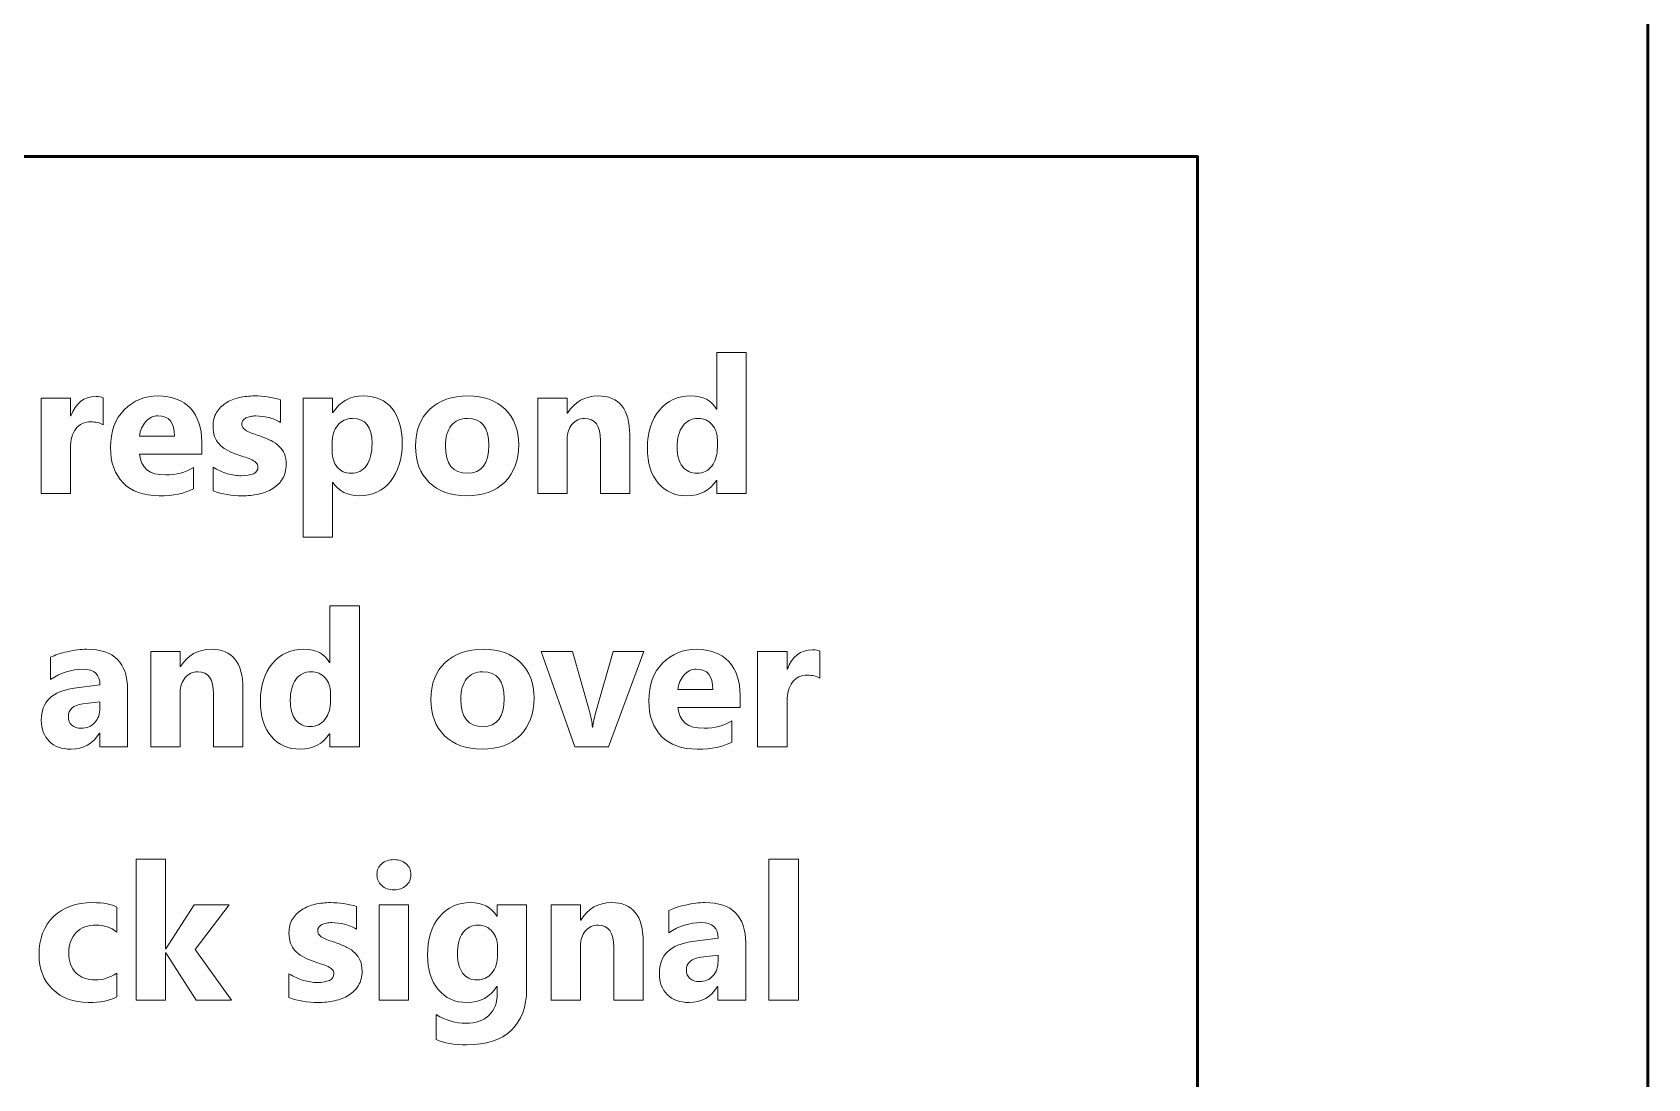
# Model space of a CAD drawing. Header units: centimetres. Extents: x -150 to 29, y -15 to 29.
# Drawn here: x 0.62 to 6, y -7.97 to -4.49 of the extents above; entities that cross this region are included whole.
import ezdxf

# ---------------------------------------------------------------- set-up
doc = ezdxf.new("R2010")
doc.units = ezdxf.units.CM
doc.header["$MEASUREMENT"] = 0
doc.layers.add('Layer 1', color=7, linetype='Continuous')

msp = doc.modelspace()

# ---------------------------------------------------------------- linework, layer by layer
at = {"layer": 'Layer 1', "lineweight": 53}
msp.add_lwpolyline([(-15, -14.85), (6, -14.85), (6, 14.85), (-15, 14.85), (-15, -14.85)], close=True, dxfattribs=at)
at = {"layer": 'Layer 1', "color": 5, "lineweight": 53}
msp.add_open_spline([(-13.5, -4.9), (-13.5, -4.9), (4.5, -4.9), (4.5, -4.9), (4.5, -4.9), (4.5, -4.9), (4.5, -12.1), (4.5, -12.1), (4.5, -12.1), (4.5, -12.1), (-13.5, -12.1), (-13.5, -12.1), (-13.5, -12.1), (-13.5, -12.1), (-13.5, -4.9), (-13.5, -4.9)], degree=3, knots=[0, 0, 0, 0, 0.2, 0.2, 0.2, 0.2, 0.4, 0.4, 0.4, 0.4, 0.6, 0.6, 0.6, 0.6, 1, 1, 1, 1], dxfattribs=at)
at = {"layer": 'Layer 1', "color": 202, "lineweight": 9}
for points, knots in [([(2.99562, -6.02336), (2.99562, -6.02336), (2.89761, -6.02336), (2.89761, -6.02336), (2.89761, -6.02336), (2.89761, -6.02336), (2.89761, -5.97965), (2.89761, -5.97965), (2.89761, -5.97965), (2.89761, -5.97965), (2.89645, -5.97965), (2.89645, -5.97965), (2.89645, -5.97965), (2.87412, -6.01394), (2.84131, -6.03109), (2.79813, -6.03109), (2.79813, -6.03109), (2.75844, -6.03109), (2.72648, -6.01712), (2.70235, -5.98907), (2.70235, -5.98907), (2.67812, -5.96113), (2.66605, -5.92197), (2.66605, -5.8717), (2.66605, -5.8717), (2.66605, -5.81921), (2.67939, -5.77719), (2.70606, -5.74555), (2.70606, -5.74555), (2.73273, -5.7139), (2.76765, -5.69813), (2.81083, -5.69813), (2.81083, -5.69813), (2.85179, -5.69813), (2.88026, -5.71274), (2.89645, -5.74216), (2.89645, -5.74216), (2.89645, -5.74216), (2.89761, -5.74216), (2.89761, -5.74216), (2.89761, -5.74216), (2.89761, -5.74216), (2.89761, -5.55335), (2.89761, -5.55335), (2.89761, -5.55335), (2.89761, -5.55335), (2.99562, -5.55335), (2.99562, -5.55335), (2.99562, -5.55335), (2.99562, -5.55335), (2.99562, -6.02336), (2.99562, -6.02336)], [0, 0, 0, 0, 0.0714286, 0.0714286, 0.0714286, 0.0714286, 0.1428571, 0.1428571, 0.1428571, 0.1428571, 0.2142857, 0.2142857, 0.2142857, 0.2142857, 0.2857143, 0.2857143, 0.2857143, 0.2857143, 0.3571429, 0.3571429, 0.3571429, 0.3571429, 0.4285714, 0.4285714, 0.4285714, 0.4285714, 0.5, 0.5, 0.5, 0.5, 0.5714286, 0.5714286, 0.5714286, 0.5714286, 0.6428571, 0.6428571, 0.6428571, 0.6428571, 0.7142857, 0.7142857, 0.7142857, 0.7142857, 0.7857143, 0.7857143, 0.7857143, 0.7857143, 0.8571429, 0.8571429, 0.8571429, 0.8571429, 1, 1, 1, 1]), ([(0.85279, -5.79423), (0.84094, -5.78777), (0.82718, -5.7846), (0.81152, -5.7846), (0.81152, -5.7846), (0.79024, -5.7846), (0.77363, -5.79243), (0.76156, -5.80799), (0.76156, -5.80799), (0.7496, -5.82365), (0.74357, -5.84482), (0.74357, -5.8717), (0.74357, -5.8717), (0.74357, -5.8717), (0.74357, -6.02336), (0.74357, -6.02336), (0.74357, -6.02336), (0.74357, -6.02336), (0.64568, -6.02336), (0.64568, -6.02336), (0.64568, -6.02336), (0.64568, -6.02336), (0.64568, -5.70586), (0.64568, -5.70586), (0.64568, -5.70586), (0.64568, -5.70586), (0.74357, -5.70586), (0.74357, -5.70586), (0.74357, -5.70586), (0.74357, -5.70586), (0.74357, -5.76481), (0.74357, -5.76481), (0.74357, -5.76481), (0.74357, -5.76481), (0.74484, -5.76481), (0.74484, -5.76481), (0.74484, -5.76481), (0.7604, -5.72173), (0.78823, -5.70025), (0.82856, -5.70025), (0.82856, -5.70025), (0.83893, -5.70025), (0.84697, -5.70152), (0.85279, -5.70395), (0.85279, -5.70395), (0.85279, -5.70395), (0.85279, -5.79423), (0.85279, -5.79423)], [0, 0, 0, 0, 0.0769231, 0.0769231, 0.0769231, 0.0769231, 0.1538462, 0.1538462, 0.1538462, 0.1538462, 0.2307692, 0.2307692, 0.2307692, 0.2307692, 0.3076923, 0.3076923, 0.3076923, 0.3076923, 0.3846154, 0.3846154, 0.3846154, 0.3846154, 0.4615385, 0.4615385, 0.4615385, 0.4615385, 0.5384615, 0.5384615, 0.5384615, 0.5384615, 0.6153846, 0.6153846, 0.6153846, 0.6153846, 0.6923077, 0.6923077, 0.6923077, 0.6923077, 0.7692308, 0.7692308, 0.7692308, 0.7692308, 0.8461538, 0.8461538, 0.8461538, 0.8461538, 1, 1, 1, 1]), ([(1.18109, -5.89255), (1.18109, -5.89255), (0.97397, -5.89255), (0.97397, -5.89255), (0.97397, -5.89255), (0.97725, -5.93859), (1.00636, -5.96166), (1.06107, -5.96166), (1.06107, -5.96166), (1.096, -5.96166), (1.12669, -5.9534), (1.15315, -5.93689), (1.15315, -5.93689), (1.15315, -5.93689), (1.15315, -6.00759), (1.15315, -6.00759), (1.15315, -6.00759), (1.12383, -6.02325), (1.08573, -6.03109), (1.03874, -6.03109), (1.03874, -6.03109), (0.98752, -6.03109), (0.94772, -6.0169), (0.91936, -5.98843), (0.91936, -5.98843), (0.8911, -5.96007), (0.87692, -5.92038), (0.87692, -5.86958), (0.87692, -5.86958), (0.87692, -5.81688), (0.89216, -5.77507), (0.92285, -5.74428), (0.92285, -5.74428), (0.95344, -5.71348), (0.99101, -5.69813), (1.03567, -5.69813), (1.03567, -5.69813), (1.08192, -5.69813), (1.1178, -5.71189), (1.14309, -5.7393), (1.14309, -5.7393), (1.16839, -5.76682), (1.18109, -5.80418), (1.18109, -5.85127), (1.18109, -5.85127), (1.18109, -5.85127), (1.18109, -5.89255), (1.18109, -5.89255)], [0, 0, 0, 0, 0.0769231, 0.0769231, 0.0769231, 0.0769231, 0.1538462, 0.1538462, 0.1538462, 0.1538462, 0.2307692, 0.2307692, 0.2307692, 0.2307692, 0.3076923, 0.3076923, 0.3076923, 0.3076923, 0.3846154, 0.3846154, 0.3846154, 0.3846154, 0.4615385, 0.4615385, 0.4615385, 0.4615385, 0.5384615, 0.5384615, 0.5384615, 0.5384615, 0.6153846, 0.6153846, 0.6153846, 0.6153846, 0.6923077, 0.6923077, 0.6923077, 0.6923077, 0.7692308, 0.7692308, 0.7692308, 0.7692308, 0.8461538, 0.8461538, 0.8461538, 0.8461538, 1, 1, 1, 1]), ([(1.21856, -6.015), (1.21856, -6.015), (1.21856, -5.93562), (1.21856, -5.93562), (1.21856, -5.93562), (1.23475, -5.94536), (1.25084, -5.95256), (1.26682, -5.95732), (1.26682, -5.95732), (1.2828, -5.96208), (1.29793, -5.96441), (1.31222, -5.96441), (1.31222, -5.96441), (1.32958, -5.96441), (1.34333, -5.96208), (1.35328, -5.95732), (1.35328, -5.95732), (1.36334, -5.95256), (1.36831, -5.94536), (1.36831, -5.93562), (1.36831, -5.93562), (1.36831, -5.92938), (1.36609, -5.92419), (1.36154, -5.92007), (1.36154, -5.92007), (1.35699, -5.91594), (1.35117, -5.91234), (1.34397, -5.90927), (1.34397, -5.90927), (1.33688, -5.9062), (1.32905, -5.90334), (1.32058, -5.90091), (1.32058, -5.90091), (1.31211, -5.89837), (1.30396, -5.89562), (1.29613, -5.89255), (1.29613, -5.89255), (1.28354, -5.88779), (1.27243, -5.8826), (1.26279, -5.8772), (1.26279, -5.8772), (1.25316, -5.8717), (1.24512, -5.86535), (1.23856, -5.85805), (1.23856, -5.85805), (1.2321, -5.85085), (1.22713, -5.84249), (1.22374, -5.83297), (1.22374, -5.83297), (1.22036, -5.82344), (1.21856, -5.81222), (1.21856, -5.7992), (1.21856, -5.7992), (1.21856, -5.78142), (1.22247, -5.76608), (1.2302, -5.75327), (1.2302, -5.75327), (1.23792, -5.74047), (1.2483, -5.72999), (1.26121, -5.72184), (1.26121, -5.72184), (1.27412, -5.71369), (1.28894, -5.70766), (1.30555, -5.70385), (1.30555, -5.70385), (1.32217, -5.70004), (1.33952, -5.69813), (1.35752, -5.69813), (1.35752, -5.69813), (1.37159, -5.69813), (1.38577, -5.69919), (1.40027, -5.70141), (1.40027, -5.70141), (1.41477, -5.70353), (1.42906, -5.70671), (1.44313, -5.71083), (1.44313, -5.71083), (1.44313, -5.71083), (1.44313, -5.7865), (1.44313, -5.7865), (1.44313, -5.7865), (1.43065, -5.7792), (1.41742, -5.7738), (1.40324, -5.77021), (1.40324, -5.77021), (1.38905, -5.76661), (1.37519, -5.76481), (1.36154, -5.76481), (1.36154, -5.76481), (1.35508, -5.76481), (1.34905, -5.76534), (1.34344, -5.7665), (1.34344, -5.7665), (1.33772, -5.76756), (1.33264, -5.76925), (1.32831, -5.77148), (1.32831, -5.77148), (1.32397, -5.77359), (1.32058, -5.77634), (1.31815, -5.77984), (1.31815, -5.77984), (1.31561, -5.78322), (1.31444, -5.78714), (1.31444, -5.79148), (1.31444, -5.79148), (1.31444, -5.79719), (1.31624, -5.80217), (1.31994, -5.8063), (1.31994, -5.8063), (1.32375, -5.81042), (1.32852, -5.81402), (1.33455, -5.81698), (1.33455, -5.81698), (1.34058, -5.82005), (1.34725, -5.8227), (1.35455, -5.82503), (1.35455, -5.82503), (1.36185, -5.82746), (1.36916, -5.8299), (1.37646, -5.83233), (1.37646, -5.83233), (1.38948, -5.83688), (1.40122, -5.84186), (1.41181, -5.84725), (1.41181, -5.84725), (1.42229, -5.85265), (1.43139, -5.85889), (1.4389, -5.8662), (1.4389, -5.8662), (1.44642, -5.87339), (1.45224, -5.88186), (1.45626, -5.8916), (1.45626, -5.8916), (1.46028, -5.90133), (1.46229, -5.91287), (1.46229, -5.92631), (1.46229, -5.92631), (1.46229, -5.94515), (1.45827, -5.96124), (1.45001, -5.97457), (1.45001, -5.97457), (1.44186, -5.98791), (1.43107, -5.9987), (1.41752, -6.00706), (1.41752, -6.00706), (1.40398, -6.01542), (1.38831, -6.02156), (1.37064, -6.02537), (1.37064, -6.02537), (1.35296, -6.02918), (1.33466, -6.03109), (1.31561, -6.03109), (1.31561, -6.03109), (1.28068, -6.03109), (1.2484, -6.02569), (1.21856, -6.015)], [0, 0, 0, 0, 0.025, 0.025, 0.025, 0.025, 0.05, 0.05, 0.05, 0.05, 0.075, 0.075, 0.075, 0.075, 0.1, 0.1, 0.1, 0.1, 0.125, 0.125, 0.125, 0.125, 0.15, 0.15, 0.15, 0.15, 0.175, 0.175, 0.175, 0.175, 0.2, 0.2, 0.2, 0.2, 0.225, 0.225, 0.225, 0.225, 0.25, 0.25, 0.25, 0.25, 0.275, 0.275, 0.275, 0.275, 0.3, 0.3, 0.3, 0.3, 0.325, 0.325, 0.325, 0.325, 0.35, 0.35, 0.35, 0.35, 0.375, 0.375, 0.375, 0.375, 0.4, 0.4, 0.4, 0.4, 0.425, 0.425, 0.425, 0.425, 0.45, 0.45, 0.45, 0.45, 0.475, 0.475, 0.475, 0.475, 0.5, 0.5, 0.5, 0.5, 0.525, 0.525, 0.525, 0.525, 0.55, 0.55, 0.55, 0.55, 0.575, 0.575, 0.575, 0.575, 0.6, 0.6, 0.6, 0.6, 0.625, 0.625, 0.625, 0.625, 0.65, 0.65, 0.65, 0.65, 0.675, 0.675, 0.675, 0.675, 0.7, 0.7, 0.7, 0.7, 0.725, 0.725, 0.725, 0.725, 0.75, 0.75, 0.75, 0.75, 0.775, 0.775, 0.775, 0.775, 0.8, 0.8, 0.8, 0.8, 0.825, 0.825, 0.825, 0.825, 0.85, 0.85, 0.85, 0.85, 0.875, 0.875, 0.875, 0.875, 0.9, 0.9, 0.9, 0.9, 0.925, 0.925, 0.925, 0.925, 0.95, 0.95, 0.95, 0.95, 1, 1, 1, 1]), ([(1.61797, -5.98642), (1.61797, -5.98642), (1.6167, -5.98642), (1.6167, -5.98642), (1.6167, -5.98642), (1.6167, -5.98642), (1.6167, -6.16941), (1.6167, -6.16941), (1.6167, -6.16941), (1.6167, -6.16941), (1.51881, -6.16941), (1.51881, -6.16941), (1.51881, -6.16941), (1.51881, -6.16941), (1.51881, -5.70586), (1.51881, -5.70586), (1.51881, -5.70586), (1.51881, -5.70586), (1.6167, -5.70586), (1.6167, -5.70586), (1.6167, -5.70586), (1.6167, -5.70586), (1.6167, -5.75359), (1.6167, -5.75359), (1.6167, -5.75359), (1.6167, -5.75359), (1.61797, -5.75359), (1.61797, -5.75359), (1.61797, -5.75359), (1.64221, -5.71665), (1.67618, -5.69813), (1.71999, -5.69813), (1.71999, -5.69813), (1.76116, -5.69813), (1.79291, -5.71221), (1.81535, -5.74047), (1.81535, -5.74047), (1.83779, -5.76862), (1.84901, -5.80704), (1.84901, -5.85561), (1.84901, -5.85561), (1.84901, -5.90853), (1.83588, -5.95097), (1.80974, -5.98304), (1.80974, -5.98304), (1.7836, -6.0151), (1.74878, -6.03109), (1.70539, -6.03109), (1.70539, -6.03109), (1.66718, -6.03109), (1.63808, -6.01627), (1.61797, -5.98642)], [0, 0, 0, 0, 0.0714286, 0.0714286, 0.0714286, 0.0714286, 0.1428571, 0.1428571, 0.1428571, 0.1428571, 0.2142857, 0.2142857, 0.2142857, 0.2142857, 0.2857143, 0.2857143, 0.2857143, 0.2857143, 0.3571429, 0.3571429, 0.3571429, 0.3571429, 0.4285714, 0.4285714, 0.4285714, 0.4285714, 0.5, 0.5, 0.5, 0.5, 0.5714286, 0.5714286, 0.5714286, 0.5714286, 0.6428571, 0.6428571, 0.6428571, 0.6428571, 0.7142857, 0.7142857, 0.7142857, 0.7142857, 0.7857143, 0.7857143, 0.7857143, 0.7857143, 0.8571429, 0.8571429, 0.8571429, 0.8571429, 1, 1, 1, 1]), ([(2.06385, -6.03109), (2.01093, -6.03109), (1.96934, -6.01627), (1.93907, -5.98664), (1.93907, -5.98664), (1.90881, -5.957), (1.89367, -5.91668), (1.89367, -5.86588), (1.89367, -5.86588), (1.89367, -5.81339), (1.90933, -5.77222), (1.94077, -5.74258), (1.94077, -5.74258), (1.9722, -5.71295), (2.01474, -5.69813), (2.06819, -5.69813), (2.06819, -5.69813), (2.1209, -5.69813), (2.16228, -5.71295), (2.19223, -5.74258), (2.19223, -5.74258), (2.22218, -5.77222), (2.23721, -5.81148), (2.23721, -5.86027), (2.23721, -5.86027), (2.23721, -5.91298), (2.22175, -5.95467), (2.19085, -5.98526), (2.19085, -5.98526), (2.15995, -6.01585), (2.11761, -6.03109), (2.06385, -6.03109)], [0, 0, 0, 0, 0.1111111, 0.1111111, 0.1111111, 0.1111111, 0.2222222, 0.2222222, 0.2222222, 0.2222222, 0.3333333, 0.3333333, 0.3333333, 0.3333333, 0.4444444, 0.4444444, 0.4444444, 0.4444444, 0.5555556, 0.5555556, 0.5555556, 0.5555556, 0.6666667, 0.6666667, 0.6666667, 0.6666667, 0.7777778, 0.7777778, 0.7777778, 0.7777778, 1, 1, 1, 1]), ([(2.60741, -6.02336), (2.60741, -6.02336), (2.50973, -6.02336), (2.50973, -6.02336), (2.50973, -6.02336), (2.50973, -6.02336), (2.50973, -5.84694), (2.50973, -5.84694), (2.50973, -5.84694), (2.50973, -5.79772), (2.49216, -5.77317), (2.45703, -5.77317), (2.45703, -5.77317), (2.44009, -5.77317), (2.42612, -5.77963), (2.41522, -5.79264), (2.41522, -5.79264), (2.40421, -5.80566), (2.39871, -5.82228), (2.39871, -5.84228), (2.39871, -5.84228), (2.39871, -5.84228), (2.39871, -6.02336), (2.39871, -6.02336), (2.39871, -6.02336), (2.39871, -6.02336), (2.30082, -6.02336), (2.30082, -6.02336), (2.30082, -6.02336), (2.30082, -6.02336), (2.30082, -5.70586), (2.30082, -5.70586), (2.30082, -5.70586), (2.30082, -5.70586), (2.39871, -5.70586), (2.39871, -5.70586), (2.39871, -5.70586), (2.39871, -5.70586), (2.39871, -5.75613), (2.39871, -5.75613), (2.39871, -5.75613), (2.39871, -5.75613), (2.39998, -5.75613), (2.39998, -5.75613), (2.39998, -5.75613), (2.42337, -5.7174), (2.45734, -5.69813), (2.502, -5.69813), (2.502, -5.69813), (2.57228, -5.69813), (2.60741, -5.74174), (2.60741, -5.82894), (2.60741, -5.82894), (2.60741, -5.82894), (2.60741, -6.02336), (2.60741, -6.02336)], [0, 0, 0, 0, 0.0666667, 0.0666667, 0.0666667, 0.0666667, 0.1333333, 0.1333333, 0.1333333, 0.1333333, 0.2, 0.2, 0.2, 0.2, 0.2666667, 0.2666667, 0.2666667, 0.2666667, 0.3333333, 0.3333333, 0.3333333, 0.3333333, 0.4, 0.4, 0.4, 0.4, 0.4666667, 0.4666667, 0.4666667, 0.4666667, 0.5333333, 0.5333333, 0.5333333, 0.5333333, 0.6, 0.6, 0.6, 0.6, 0.6666667, 0.6666667, 0.6666667, 0.6666667, 0.7333333, 0.7333333, 0.7333333, 0.7333333, 0.8, 0.8, 0.8, 0.8, 0.8666667, 0.8666667, 0.8666667, 0.8666667, 1, 1, 1, 1]), ([(1.09028, -5.83233), (1.09028, -5.78693), (1.07187, -5.76417), (1.03504, -5.76417), (1.03504, -5.76417), (1.01937, -5.76417), (1.00572, -5.77063), (0.99429, -5.78365), (0.99429, -5.78365), (0.98275, -5.79666), (0.97588, -5.81296), (0.97334, -5.83233), (0.97334, -5.83233), (0.97334, -5.83233), (1.09028, -5.83233), (1.09028, -5.83233)], [0, 0, 0, 0, 0.2, 0.2, 0.2, 0.2, 0.4, 0.4, 0.4, 0.4, 0.6, 0.6, 0.6, 0.6, 1, 1, 1, 1]), ([(1.61522, -5.85625), (1.61522, -5.85625), (1.61522, -5.88165), (1.61522, -5.88165), (1.61522, -5.88165), (1.61522, -5.90356), (1.62093, -5.92144), (1.63258, -5.93531), (1.63258, -5.93531), (1.64411, -5.94917), (1.65935, -5.95605), (1.67819, -5.95605), (1.67819, -5.95605), (1.70042, -5.95605), (1.71777, -5.94748), (1.73005, -5.93023), (1.73005, -5.93023), (1.74233, -5.91298), (1.74857, -5.88853), (1.74857, -5.85688), (1.74857, -5.85688), (1.74857, -5.801), (1.72687, -5.77317), (1.68338, -5.77317), (1.68338, -5.77317), (1.66337, -5.77317), (1.64697, -5.78068), (1.63427, -5.79592), (1.63427, -5.79592), (1.62157, -5.81116), (1.61522, -5.83127), (1.61522, -5.85625)], [0, 0, 0, 0, 0.1111111, 0.1111111, 0.1111111, 0.1111111, 0.2222222, 0.2222222, 0.2222222, 0.2222222, 0.3333333, 0.3333333, 0.3333333, 0.3333333, 0.4444444, 0.4444444, 0.4444444, 0.4444444, 0.5555556, 0.5555556, 0.5555556, 0.5555556, 0.6666667, 0.6666667, 0.6666667, 0.6666667, 0.7777778, 0.7777778, 0.7777778, 0.7777778, 1, 1, 1, 1]), ([(2.06639, -5.77317), (2.04321, -5.77317), (2.02522, -5.78111), (2.01242, -5.79698), (2.01242, -5.79698), (1.99961, -5.81296), (1.99315, -5.83551), (1.99315, -5.86461), (1.99315, -5.86461), (1.99315, -5.92557), (2.01781, -5.95605), (2.06703, -5.95605), (2.06703, -5.95605), (2.11391, -5.95605), (2.13741, -5.92472), (2.13741, -5.86218), (2.13741, -5.86218), (2.13741, -5.8028), (2.1137, -5.77317), (2.06639, -5.77317)], [0, 0, 0, 0, 0.1666667, 0.1666667, 0.1666667, 0.1666667, 0.3333333, 0.3333333, 0.3333333, 0.3333333, 0.5, 0.5, 0.5, 0.5, 0.6666667, 0.6666667, 0.6666667, 0.6666667, 1, 1, 1, 1]), ([(2.89952, -5.86895), (2.89952, -5.86895), (2.89952, -5.84503), (2.89952, -5.84503), (2.89952, -5.84503), (2.89952, -5.82439), (2.89349, -5.80725), (2.88153, -5.7936), (2.88153, -5.7936), (2.86957, -5.77994), (2.85391, -5.77317), (2.83475, -5.77317), (2.83475, -5.77317), (2.81305, -5.77317), (2.79601, -5.78164), (2.78384, -5.79868), (2.78384, -5.79868), (2.77167, -5.81582), (2.76553, -5.83921), (2.76553, -5.86895), (2.76553, -5.86895), (2.76553, -5.89689), (2.77146, -5.91837), (2.78321, -5.9334), (2.78321, -5.9334), (2.79506, -5.94854), (2.81136, -5.95605), (2.83221, -5.95605), (2.83221, -5.95605), (2.85211, -5.95605), (2.8683, -5.94811), (2.88079, -5.93224), (2.88079, -5.93224), (2.89328, -5.91626), (2.89952, -5.8952), (2.89952, -5.86895)], [0, 0, 0, 0, 0.1, 0.1, 0.1, 0.1, 0.2, 0.2, 0.2, 0.2, 0.3, 0.3, 0.3, 0.3, 0.4, 0.4, 0.4, 0.4, 0.5, 0.5, 0.5, 0.5, 0.6, 0.6, 0.6, 0.6, 0.7, 0.7, 0.7, 0.7, 0.8, 0.8, 0.8, 0.8, 1, 1, 1, 1]), ([(1.70625, -6.86802), (1.70625, -6.86802), (1.60824, -6.86802), (1.60824, -6.86802), (1.60824, -6.86802), (1.60824, -6.86802), (1.60824, -6.82431), (1.60824, -6.82431), (1.60824, -6.82431), (1.60824, -6.82431), (1.60708, -6.82431), (1.60708, -6.82431), (1.60708, -6.82431), (1.58475, -6.8586), (1.55194, -6.87575), (1.50876, -6.87575), (1.50876, -6.87575), (1.46907, -6.87575), (1.43711, -6.86178), (1.41298, -6.83373), (1.41298, -6.83373), (1.38875, -6.80579), (1.37668, -6.76663), (1.37668, -6.71636), (1.37668, -6.71636), (1.37668, -6.66387), (1.39002, -6.62185), (1.41669, -6.59021), (1.41669, -6.59021), (1.44336, -6.55856), (1.47828, -6.54279), (1.52146, -6.54279), (1.52146, -6.54279), (1.56242, -6.54279), (1.59089, -6.5574), (1.60708, -6.58682), (1.60708, -6.58682), (1.60708, -6.58682), (1.60824, -6.58682), (1.60824, -6.58682), (1.60824, -6.58682), (1.60824, -6.58682), (1.60824, -6.39801), (1.60824, -6.39801), (1.60824, -6.39801), (1.60824, -6.39801), (1.70625, -6.39801), (1.70625, -6.39801), (1.70625, -6.39801), (1.70625, -6.39801), (1.70625, -6.86802), (1.70625, -6.86802)], [0, 0, 0, 0, 0.0714286, 0.0714286, 0.0714286, 0.0714286, 0.1428571, 0.1428571, 0.1428571, 0.1428571, 0.2142857, 0.2142857, 0.2142857, 0.2142857, 0.2857143, 0.2857143, 0.2857143, 0.2857143, 0.3571429, 0.3571429, 0.3571429, 0.3571429, 0.4285714, 0.4285714, 0.4285714, 0.4285714, 0.5, 0.5, 0.5, 0.5, 0.5714286, 0.5714286, 0.5714286, 0.5714286, 0.6428571, 0.6428571, 0.6428571, 0.6428571, 0.7142857, 0.7142857, 0.7142857, 0.7142857, 0.7857143, 0.7857143, 0.7857143, 0.7857143, 0.8571429, 0.8571429, 0.8571429, 0.8571429, 1, 1, 1, 1]), ([(0.93387, -6.86802), (0.93387, -6.86802), (0.84116, -6.86802), (0.84116, -6.86802), (0.84116, -6.86802), (0.84116, -6.86802), (0.84116, -6.82241), (0.84116, -6.82241), (0.84116, -6.82241), (0.84116, -6.82241), (0.83989, -6.82241), (0.83989, -6.82241), (0.83989, -6.82241), (0.81861, -6.85797), (0.78707, -6.87575), (0.74527, -6.87575), (0.74527, -6.87575), (0.71447, -6.87575), (0.69024, -6.86707), (0.67256, -6.8496), (0.67256, -6.8496), (0.65489, -6.83214), (0.6461, -6.80875), (0.6461, -6.77965), (0.6461, -6.77965), (0.6461, -6.71805), (0.68262, -6.68249), (0.75554, -6.67297), (0.75554, -6.67297), (0.75554, -6.67297), (0.84179, -6.66154), (0.84179, -6.66154), (0.84179, -6.66154), (0.84179, -6.62683), (0.82295, -6.60947), (0.78528, -6.60947), (0.78528, -6.60947), (0.74749, -6.60947), (0.71151, -6.62069), (0.67743, -6.64323), (0.67743, -6.64323), (0.67743, -6.64323), (0.67743, -6.56946), (0.67743, -6.56946), (0.67743, -6.56946), (0.69108, -6.56237), (0.70971, -6.55623), (0.73342, -6.55084), (0.73342, -6.55084), (0.75702, -6.54544), (0.77861, -6.54279), (0.79808, -6.54279), (0.79808, -6.54279), (0.88857, -6.54279), (0.93387, -6.58798), (0.93387, -6.67826), (0.93387, -6.67826), (0.93387, -6.67826), (0.93387, -6.86802), (0.93387, -6.86802)], [0, 0, 0, 0, 0.0625, 0.0625, 0.0625, 0.0625, 0.125, 0.125, 0.125, 0.125, 0.1875, 0.1875, 0.1875, 0.1875, 0.25, 0.25, 0.25, 0.25, 0.3125, 0.3125, 0.3125, 0.3125, 0.375, 0.375, 0.375, 0.375, 0.4375, 0.4375, 0.4375, 0.4375, 0.5, 0.5, 0.5, 0.5, 0.5625, 0.5625, 0.5625, 0.5625, 0.625, 0.625, 0.625, 0.625, 0.6875, 0.6875, 0.6875, 0.6875, 0.75, 0.75, 0.75, 0.75, 0.8125, 0.8125, 0.8125, 0.8125, 0.875, 0.875, 0.875, 0.875, 1, 1, 1, 1]), ([(1.31804, -6.86802), (1.31804, -6.86802), (1.22036, -6.86802), (1.22036, -6.86802), (1.22036, -6.86802), (1.22036, -6.86802), (1.22036, -6.6916), (1.22036, -6.6916), (1.22036, -6.6916), (1.22036, -6.64238), (1.20279, -6.61783), (1.16766, -6.61783), (1.16766, -6.61783), (1.15072, -6.61783), (1.13675, -6.62429), (1.12585, -6.6373), (1.12585, -6.6373), (1.11484, -6.65032), (1.10934, -6.66694), (1.10934, -6.68694), (1.10934, -6.68694), (1.10934, -6.68694), (1.10934, -6.86802), (1.10934, -6.86802), (1.10934, -6.86802), (1.10934, -6.86802), (1.01145, -6.86802), (1.01145, -6.86802), (1.01145, -6.86802), (1.01145, -6.86802), (1.01145, -6.55052), (1.01145, -6.55052), (1.01145, -6.55052), (1.01145, -6.55052), (1.10934, -6.55052), (1.10934, -6.55052), (1.10934, -6.55052), (1.10934, -6.55052), (1.10934, -6.60079), (1.10934, -6.60079), (1.10934, -6.60079), (1.10934, -6.60079), (1.11061, -6.60079), (1.11061, -6.60079), (1.11061, -6.60079), (1.134, -6.56206), (1.16797, -6.54279), (1.21263, -6.54279), (1.21263, -6.54279), (1.28291, -6.54279), (1.31804, -6.5864), (1.31804, -6.6736), (1.31804, -6.6736), (1.31804, -6.6736), (1.31804, -6.86802), (1.31804, -6.86802)], [0, 0, 0, 0, 0.0666667, 0.0666667, 0.0666667, 0.0666667, 0.1333333, 0.1333333, 0.1333333, 0.1333333, 0.2, 0.2, 0.2, 0.2, 0.2666667, 0.2666667, 0.2666667, 0.2666667, 0.3333333, 0.3333333, 0.3333333, 0.3333333, 0.4, 0.4, 0.4, 0.4, 0.4666667, 0.4666667, 0.4666667, 0.4666667, 0.5333333, 0.5333333, 0.5333333, 0.5333333, 0.6, 0.6, 0.6, 0.6, 0.6666667, 0.6666667, 0.6666667, 0.6666667, 0.7333333, 0.7333333, 0.7333333, 0.7333333, 0.8, 0.8, 0.8, 0.8, 0.8666667, 0.8666667, 0.8666667, 0.8666667, 1, 1, 1, 1]), ([(2.11518, -6.87575), (2.06226, -6.87575), (2.02067, -6.86093), (1.9904, -6.8313), (1.9904, -6.8313), (1.96014, -6.80166), (1.945, -6.76134), (1.945, -6.71054), (1.945, -6.71054), (1.945, -6.65805), (1.96066, -6.61688), (1.9921, -6.58724), (1.9921, -6.58724), (2.02353, -6.55761), (2.06607, -6.54279), (2.11952, -6.54279), (2.11952, -6.54279), (2.17223, -6.54279), (2.21361, -6.55761), (2.24356, -6.58724), (2.24356, -6.58724), (2.27351, -6.61688), (2.28854, -6.65614), (2.28854, -6.70493), (2.28854, -6.70493), (2.28854, -6.75764), (2.27308, -6.79933), (2.24218, -6.82992), (2.24218, -6.82992), (2.21128, -6.86051), (2.16894, -6.87575), (2.11518, -6.87575)], [0, 0, 0, 0, 0.1111111, 0.1111111, 0.1111111, 0.1111111, 0.2222222, 0.2222222, 0.2222222, 0.2222222, 0.3333333, 0.3333333, 0.3333333, 0.3333333, 0.4444444, 0.4444444, 0.4444444, 0.4444444, 0.5555556, 0.5555556, 0.5555556, 0.5555556, 0.6666667, 0.6666667, 0.6666667, 0.6666667, 0.7777778, 0.7777778, 0.7777778, 0.7777778, 1, 1, 1, 1]), ([(2.65441, -6.55052), (2.65441, -6.55052), (2.5363, -6.86802), (2.5363, -6.86802), (2.5363, -6.86802), (2.5363, -6.86802), (2.42464, -6.86802), (2.42464, -6.86802), (2.42464, -6.86802), (2.42464, -6.86802), (2.31214, -6.55052), (2.31214, -6.55052), (2.31214, -6.55052), (2.31214, -6.55052), (2.41692, -6.55052), (2.41692, -6.55052), (2.41692, -6.55052), (2.41692, -6.55052), (2.47205, -6.74621), (2.47205, -6.74621), (2.47205, -6.74621), (2.4783, -6.76832), (2.4819, -6.78706), (2.48296, -6.80261), (2.48296, -6.80261), (2.48296, -6.80261), (2.48423, -6.80261), (2.48423, -6.80261), (2.48423, -6.80261), (2.4856, -6.7879), (2.48952, -6.7697), (2.49566, -6.748), (2.49566, -6.748), (2.49566, -6.748), (2.55206, -6.55052), (2.55206, -6.55052), (2.55206, -6.55052), (2.55206, -6.55052), (2.65441, -6.55052), (2.65441, -6.55052)], [0, 0, 0, 0, 0.0909091, 0.0909091, 0.0909091, 0.0909091, 0.1818182, 0.1818182, 0.1818182, 0.1818182, 0.2727273, 0.2727273, 0.2727273, 0.2727273, 0.3636364, 0.3636364, 0.3636364, 0.3636364, 0.4545455, 0.4545455, 0.4545455, 0.4545455, 0.5454545, 0.5454545, 0.5454545, 0.5454545, 0.6363636, 0.6363636, 0.6363636, 0.6363636, 0.7272727, 0.7272727, 0.7272727, 0.7272727, 0.8181818, 0.8181818, 0.8181818, 0.8181818, 1, 1, 1, 1]), ([(2.9753, -6.73721), (2.9753, -6.73721), (2.76818, -6.73721), (2.76818, -6.73721), (2.76818, -6.73721), (2.77146, -6.78325), (2.80057, -6.80632), (2.85528, -6.80632), (2.85528, -6.80632), (2.89021, -6.80632), (2.9209, -6.79806), (2.94736, -6.78155), (2.94736, -6.78155), (2.94736, -6.78155), (2.94736, -6.85225), (2.94736, -6.85225), (2.94736, -6.85225), (2.91804, -6.86791), (2.87994, -6.87575), (2.83295, -6.87575), (2.83295, -6.87575), (2.78173, -6.87575), (2.74193, -6.86156), (2.71357, -6.83309), (2.71357, -6.83309), (2.68531, -6.80473), (2.67113, -6.76504), (2.67113, -6.71424), (2.67113, -6.71424), (2.67113, -6.66154), (2.68637, -6.61973), (2.71706, -6.58894), (2.71706, -6.58894), (2.74765, -6.55814), (2.78522, -6.54279), (2.82988, -6.54279), (2.82988, -6.54279), (2.87613, -6.54279), (2.91201, -6.55655), (2.9373, -6.58396), (2.9373, -6.58396), (2.9626, -6.61148), (2.9753, -6.64884), (2.9753, -6.69593), (2.9753, -6.69593), (2.9753, -6.69593), (2.9753, -6.73721), (2.9753, -6.73721)], [0, 0, 0, 0, 0.0769231, 0.0769231, 0.0769231, 0.0769231, 0.1538462, 0.1538462, 0.1538462, 0.1538462, 0.2307692, 0.2307692, 0.2307692, 0.2307692, 0.3076923, 0.3076923, 0.3076923, 0.3076923, 0.3846154, 0.3846154, 0.3846154, 0.3846154, 0.4615385, 0.4615385, 0.4615385, 0.4615385, 0.5384615, 0.5384615, 0.5384615, 0.5384615, 0.6153846, 0.6153846, 0.6153846, 0.6153846, 0.6923077, 0.6923077, 0.6923077, 0.6923077, 0.7692308, 0.7692308, 0.7692308, 0.7692308, 0.8461538, 0.8461538, 0.8461538, 0.8461538, 1, 1, 1, 1]), ([(3.24073, -6.63889), (3.22888, -6.63243), (3.21512, -6.62926), (3.19946, -6.62926), (3.19946, -6.62926), (3.17818, -6.62926), (3.16157, -6.63709), (3.1495, -6.65265), (3.1495, -6.65265), (3.13754, -6.66831), (3.13151, -6.68948), (3.13151, -6.71636), (3.13151, -6.71636), (3.13151, -6.71636), (3.13151, -6.86802), (3.13151, -6.86802), (3.13151, -6.86802), (3.13151, -6.86802), (3.03362, -6.86802), (3.03362, -6.86802), (3.03362, -6.86802), (3.03362, -6.86802), (3.03362, -6.55052), (3.03362, -6.55052), (3.03362, -6.55052), (3.03362, -6.55052), (3.13151, -6.55052), (3.13151, -6.55052), (3.13151, -6.55052), (3.13151, -6.55052), (3.13151, -6.60947), (3.13151, -6.60947), (3.13151, -6.60947), (3.13151, -6.60947), (3.13278, -6.60947), (3.13278, -6.60947), (3.13278, -6.60947), (3.14834, -6.56639), (3.17617, -6.54491), (3.2165, -6.54491), (3.2165, -6.54491), (3.22687, -6.54491), (3.23491, -6.54618), (3.24073, -6.54861), (3.24073, -6.54861), (3.24073, -6.54861), (3.24073, -6.63889), (3.24073, -6.63889)], [0, 0, 0, 0, 0.0769231, 0.0769231, 0.0769231, 0.0769231, 0.1538462, 0.1538462, 0.1538462, 0.1538462, 0.2307692, 0.2307692, 0.2307692, 0.2307692, 0.3076923, 0.3076923, 0.3076923, 0.3076923, 0.3846154, 0.3846154, 0.3846154, 0.3846154, 0.4615385, 0.4615385, 0.4615385, 0.4615385, 0.5384615, 0.5384615, 0.5384615, 0.5384615, 0.6153846, 0.6153846, 0.6153846, 0.6153846, 0.6923077, 0.6923077, 0.6923077, 0.6923077, 0.7692308, 0.7692308, 0.7692308, 0.7692308, 0.8461538, 0.8461538, 0.8461538, 0.8461538, 1, 1, 1, 1]), ([(1.61015, -6.71361), (1.61015, -6.71361), (1.61015, -6.68969), (1.61015, -6.68969), (1.61015, -6.68969), (1.61015, -6.66905), (1.60412, -6.65191), (1.59216, -6.63826), (1.59216, -6.63826), (1.5802, -6.6246), (1.56454, -6.61783), (1.54538, -6.61783), (1.54538, -6.61783), (1.52368, -6.61783), (1.50664, -6.6263), (1.49447, -6.64334), (1.49447, -6.64334), (1.4823, -6.66048), (1.47616, -6.68387), (1.47616, -6.71361), (1.47616, -6.71361), (1.47616, -6.74155), (1.48209, -6.76303), (1.49384, -6.77806), (1.49384, -6.77806), (1.50569, -6.7932), (1.52199, -6.80071), (1.54284, -6.80071), (1.54284, -6.80071), (1.56274, -6.80071), (1.57893, -6.79277), (1.59142, -6.7769), (1.59142, -6.7769), (1.60391, -6.76092), (1.61015, -6.73986), (1.61015, -6.71361)], [0, 0, 0, 0, 0.1, 0.1, 0.1, 0.1, 0.2, 0.2, 0.2, 0.2, 0.3, 0.3, 0.3, 0.3, 0.4, 0.4, 0.4, 0.4, 0.5, 0.5, 0.5, 0.5, 0.6, 0.6, 0.6, 0.6, 0.7, 0.7, 0.7, 0.7, 0.8, 0.8, 0.8, 0.8, 1, 1, 1, 1]), ([(2.11772, -6.61783), (2.09454, -6.61783), (2.07655, -6.62577), (2.06375, -6.64164), (2.06375, -6.64164), (2.05094, -6.65762), (2.04448, -6.68017), (2.04448, -6.70927), (2.04448, -6.70927), (2.04448, -6.77023), (2.06914, -6.80071), (2.11836, -6.80071), (2.11836, -6.80071), (2.16524, -6.80071), (2.18874, -6.76938), (2.18874, -6.70684), (2.18874, -6.70684), (2.18874, -6.64746), (2.16503, -6.61783), (2.11772, -6.61783)], [0, 0, 0, 0, 0.1666667, 0.1666667, 0.1666667, 0.1666667, 0.3333333, 0.3333333, 0.3333333, 0.3333333, 0.5, 0.5, 0.5, 0.5, 0.6666667, 0.6666667, 0.6666667, 0.6666667, 1, 1, 1, 1]), ([(2.88449, -6.67699), (2.88449, -6.63159), (2.86608, -6.60883), (2.82925, -6.60883), (2.82925, -6.60883), (2.81358, -6.60883), (2.79993, -6.61529), (2.7885, -6.62831), (2.7885, -6.62831), (2.77696, -6.64132), (2.77009, -6.65762), (2.76755, -6.67699), (2.76755, -6.67699), (2.76755, -6.67699), (2.88449, -6.67699), (2.88449, -6.67699)], [0, 0, 0, 0, 0.2, 0.2, 0.2, 0.2, 0.4, 0.4, 0.4, 0.4, 0.6, 0.6, 0.6, 0.6, 1, 1, 1, 1]), ([(0.84179, -6.73901), (0.84179, -6.73901), (0.84179, -6.71763), (0.84179, -6.71763), (0.84179, -6.71763), (0.84179, -6.71763), (0.78411, -6.72504), (0.78411, -6.72504), (0.78411, -6.72504), (0.75226, -6.72917), (0.73638, -6.74356), (0.73638, -6.76822), (0.73638, -6.76822), (0.73638, -6.77933), (0.74019, -6.78854), (0.74792, -6.79563), (0.74792, -6.79563), (0.75575, -6.80272), (0.76623, -6.80632), (0.77945, -6.80632), (0.77945, -6.80632), (0.79787, -6.80632), (0.81279, -6.79997), (0.82443, -6.78727), (0.82443, -6.78727), (0.83597, -6.77457), (0.84179, -6.75848), (0.84179, -6.73901)], [0, 0, 0, 0, 0.125, 0.125, 0.125, 0.125, 0.25, 0.25, 0.25, 0.25, 0.375, 0.375, 0.375, 0.375, 0.5, 0.5, 0.5, 0.5, 0.625, 0.625, 0.625, 0.625, 0.75, 0.75, 0.75, 0.75, 1, 1, 1, 1]), ([(1.28048, -7.71268), (1.28048, -7.71268), (1.1629, -7.71268), (1.1629, -7.71268), (1.1629, -7.71268), (1.1629, -7.71268), (1.06151, -7.5552), (1.06151, -7.5552), (1.06151, -7.5552), (1.06151, -7.5552), (1.06024, -7.5552), (1.06024, -7.5552), (1.06024, -7.5552), (1.06024, -7.5552), (1.06024, -7.71268), (1.06024, -7.71268), (1.06024, -7.71268), (1.06024, -7.71268), (0.96235, -7.71268), (0.96235, -7.71268), (0.96235, -7.71268), (0.96235, -7.71268), (0.96235, -7.24267), (0.96235, -7.24267), (0.96235, -7.24267), (0.96235, -7.24267), (1.06024, -7.24267), (1.06024, -7.24267), (1.06024, -7.24267), (1.06024, -7.24267), (1.06024, -7.54186), (1.06024, -7.54186), (1.06024, -7.54186), (1.06024, -7.54186), (1.06151, -7.54186), (1.06151, -7.54186), (1.06151, -7.54186), (1.06151, -7.54186), (1.15613, -7.39518), (1.15613, -7.39518), (1.15613, -7.39518), (1.15613, -7.39518), (1.27233, -7.39518), (1.27233, -7.39518), (1.27233, -7.39518), (1.27233, -7.39518), (1.15856, -7.5443), (1.15856, -7.5443), (1.15856, -7.5443), (1.15856, -7.5443), (1.28048, -7.71268), (1.28048, -7.71268)], [0, 0, 0, 0, 0.0714286, 0.0714286, 0.0714286, 0.0714286, 0.1428571, 0.1428571, 0.1428571, 0.1428571, 0.2142857, 0.2142857, 0.2142857, 0.2142857, 0.2857143, 0.2857143, 0.2857143, 0.2857143, 0.3571429, 0.3571429, 0.3571429, 0.3571429, 0.4285714, 0.4285714, 0.4285714, 0.4285714, 0.5, 0.5, 0.5, 0.5, 0.5714286, 0.5714286, 0.5714286, 0.5714286, 0.6428571, 0.6428571, 0.6428571, 0.6428571, 0.7142857, 0.7142857, 0.7142857, 0.7142857, 0.7857143, 0.7857143, 0.7857143, 0.7857143, 0.8571429, 0.8571429, 0.8571429, 0.8571429, 1, 1, 1, 1]), ([(1.8214, -7.34491), (1.80489, -7.34491), (1.79134, -7.34004), (1.78086, -7.3302), (1.78086, -7.3302), (1.77028, -7.32036), (1.76499, -7.3084), (1.76499, -7.29411), (1.76499, -7.29411), (1.76499, -7.2794), (1.77028, -7.26744), (1.78086, -7.25813), (1.78086, -7.25813), (1.79134, -7.24881), (1.80489, -7.24416), (1.8214, -7.24416), (1.8214, -7.24416), (1.83822, -7.24416), (1.85177, -7.24881), (1.86225, -7.25813), (1.86225, -7.25813), (1.87262, -7.26744), (1.87791, -7.2794), (1.87791, -7.29411), (1.87791, -7.29411), (1.87791, -7.30893), (1.87262, -7.3212), (1.86225, -7.33073), (1.86225, -7.33073), (1.85177, -7.34015), (1.83822, -7.34491), (1.8214, -7.34491)], [0, 0, 0, 0, 0.1111111, 0.1111111, 0.1111111, 0.1111111, 0.2222222, 0.2222222, 0.2222222, 0.2222222, 0.3333333, 0.3333333, 0.3333333, 0.3333333, 0.4444444, 0.4444444, 0.4444444, 0.4444444, 0.5555556, 0.5555556, 0.5555556, 0.5555556, 0.6666667, 0.6666667, 0.6666667, 0.6666667, 0.7777778, 0.7777778, 0.7777778, 0.7777778, 1, 1, 1, 1]), ([(3.1693, -7.71268), (3.1693, -7.71268), (3.07141, -7.71268), (3.07141, -7.71268), (3.07141, -7.71268), (3.07141, -7.71268), (3.07141, -7.24267), (3.07141, -7.24267), (3.07141, -7.24267), (3.07141, -7.24267), (3.1693, -7.24267), (3.1693, -7.24267), (3.1693, -7.24267), (3.1693, -7.24267), (3.1693, -7.71268), (3.1693, -7.71268)], [0, 0, 0, 0, 0.2, 0.2, 0.2, 0.2, 0.4, 0.4, 0.4, 0.4, 0.6, 0.6, 0.6, 0.6, 1, 1, 1, 1]), ([(0.8981, -7.70125), (0.87599, -7.71406), (0.84402, -7.72041), (0.80233, -7.72041), (0.80233, -7.72041), (0.75354, -7.72041), (0.71406, -7.70569), (0.6839, -7.67606), (0.6839, -7.67606), (0.65374, -7.64653), (0.6386, -7.60843), (0.6386, -7.56166), (0.6386, -7.56166), (0.6386, -7.50768), (0.65479, -7.46524), (0.68707, -7.43413), (0.68707, -7.43413), (0.71946, -7.40301), (0.76274, -7.38745), (0.81693, -7.38745), (0.81693, -7.38745), (0.85429, -7.38745), (0.88138, -7.39243), (0.8981, -7.40227), (0.8981, -7.40227), (0.8981, -7.40227), (0.8981, -7.48546), (0.8981, -7.48546), (0.8981, -7.48546), (0.87768, -7.47011), (0.85482, -7.46249), (0.82963, -7.46249), (0.82963, -7.46249), (0.80148, -7.46249), (0.77925, -7.47064), (0.76274, -7.48715), (0.76274, -7.48715), (0.74634, -7.50355), (0.73808, -7.5262), (0.73808, -7.5552), (0.73808, -7.5552), (0.73808, -7.58325), (0.74602, -7.60536), (0.76169, -7.62135), (0.76169, -7.62135), (0.77735, -7.63743), (0.79904, -7.64537), (0.82646, -7.64537), (0.82646, -7.64537), (0.8509, -7.64537), (0.87472, -7.63775), (0.8981, -7.6224), (0.8981, -7.6224), (0.8981, -7.6224), (0.8981, -7.70125), (0.8981, -7.70125)], [0, 0, 0, 0, 0.0666667, 0.0666667, 0.0666667, 0.0666667, 0.1333333, 0.1333333, 0.1333333, 0.1333333, 0.2, 0.2, 0.2, 0.2, 0.2666667, 0.2666667, 0.2666667, 0.2666667, 0.3333333, 0.3333333, 0.3333333, 0.3333333, 0.4, 0.4, 0.4, 0.4, 0.4666667, 0.4666667, 0.4666667, 0.4666667, 0.5333333, 0.5333333, 0.5333333, 0.5333333, 0.6, 0.6, 0.6, 0.6, 0.6666667, 0.6666667, 0.6666667, 0.6666667, 0.7333333, 0.7333333, 0.7333333, 0.7333333, 0.8, 0.8, 0.8, 0.8, 0.8666667, 0.8666667, 0.8666667, 0.8666667, 1, 1, 1, 1]), ([(1.47162, -7.70432), (1.47162, -7.70432), (1.47162, -7.62494), (1.47162, -7.62494), (1.47162, -7.62494), (1.48781, -7.63468), (1.5039, -7.64188), (1.51988, -7.64664), (1.51988, -7.64664), (1.53586, -7.6514), (1.55099, -7.65373), (1.56528, -7.65373), (1.56528, -7.65373), (1.58264, -7.65373), (1.59639, -7.6514), (1.60634, -7.64664), (1.60634, -7.64664), (1.6164, -7.64188), (1.62137, -7.63468), (1.62137, -7.62494), (1.62137, -7.62494), (1.62137, -7.6187), (1.61915, -7.61351), (1.6146, -7.60939), (1.6146, -7.60939), (1.61005, -7.60526), (1.60423, -7.60166), (1.59703, -7.59859), (1.59703, -7.59859), (1.58994, -7.59552), (1.58211, -7.59266), (1.57364, -7.59023), (1.57364, -7.59023), (1.56517, -7.58769), (1.55702, -7.58494), (1.54919, -7.58187), (1.54919, -7.58187), (1.5366, -7.57711), (1.52549, -7.57192), (1.51585, -7.56652), (1.51585, -7.56652), (1.50622, -7.56102), (1.49818, -7.55467), (1.49162, -7.54737), (1.49162, -7.54737), (1.48516, -7.54017), (1.48019, -7.53181), (1.4768, -7.52229), (1.4768, -7.52229), (1.47342, -7.51276), (1.47162, -7.50154), (1.47162, -7.48852), (1.47162, -7.48852), (1.47162, -7.47074), (1.47553, -7.4554), (1.48326, -7.44259), (1.48326, -7.44259), (1.49098, -7.42979), (1.50136, -7.41931), (1.51427, -7.41116), (1.51427, -7.41116), (1.52718, -7.40301), (1.542, -7.39698), (1.55861, -7.39317), (1.55861, -7.39317), (1.57523, -7.38936), (1.59258, -7.38745), (1.61058, -7.38745), (1.61058, -7.38745), (1.62465, -7.38745), (1.63883, -7.38851), (1.65333, -7.39073), (1.65333, -7.39073), (1.66783, -7.39285), (1.68212, -7.39603), (1.69619, -7.40015), (1.69619, -7.40015), (1.69619, -7.40015), (1.69619, -7.47582), (1.69619, -7.47582), (1.69619, -7.47582), (1.68371, -7.46852), (1.67048, -7.46312), (1.6563, -7.45953), (1.6563, -7.45953), (1.64211, -7.45593), (1.62825, -7.45413), (1.6146, -7.45413), (1.6146, -7.45413), (1.60814, -7.45413), (1.60211, -7.45466), (1.5965, -7.45582), (1.5965, -7.45582), (1.59078, -7.45688), (1.5857, -7.45857), (1.58137, -7.4608), (1.58137, -7.4608), (1.57703, -7.46291), (1.57364, -7.46566), (1.57121, -7.46916), (1.57121, -7.46916), (1.56867, -7.47254), (1.5675, -7.47646), (1.5675, -7.4808), (1.5675, -7.4808), (1.5675, -7.48651), (1.5693, -7.49149), (1.573, -7.49562), (1.573, -7.49562), (1.57681, -7.49974), (1.58158, -7.50334), (1.58761, -7.5063), (1.58761, -7.5063), (1.59364, -7.50937), (1.60031, -7.51202), (1.60761, -7.51435), (1.60761, -7.51435), (1.61491, -7.51678), (1.62222, -7.51922), (1.62952, -7.52165), (1.62952, -7.52165), (1.64254, -7.5262), (1.65428, -7.53118), (1.66487, -7.53657), (1.66487, -7.53657), (1.67535, -7.54197), (1.68445, -7.54821), (1.69196, -7.55552), (1.69196, -7.55552), (1.69948, -7.56271), (1.7053, -7.57118), (1.70932, -7.58092), (1.70932, -7.58092), (1.71334, -7.59065), (1.71535, -7.60219), (1.71535, -7.61563), (1.71535, -7.61563), (1.71535, -7.63447), (1.71133, -7.65056), (1.70307, -7.66389), (1.70307, -7.66389), (1.69492, -7.67723), (1.68413, -7.68802), (1.67058, -7.69638), (1.67058, -7.69638), (1.65704, -7.70474), (1.64137, -7.71088), (1.6237, -7.71469), (1.6237, -7.71469), (1.60602, -7.7185), (1.58772, -7.72041), (1.56867, -7.72041), (1.56867, -7.72041), (1.53374, -7.72041), (1.50146, -7.71501), (1.47162, -7.70432)], [0, 0, 0, 0, 0.025, 0.025, 0.025, 0.025, 0.05, 0.05, 0.05, 0.05, 0.075, 0.075, 0.075, 0.075, 0.1, 0.1, 0.1, 0.1, 0.125, 0.125, 0.125, 0.125, 0.15, 0.15, 0.15, 0.15, 0.175, 0.175, 0.175, 0.175, 0.2, 0.2, 0.2, 0.2, 0.225, 0.225, 0.225, 0.225, 0.25, 0.25, 0.25, 0.25, 0.275, 0.275, 0.275, 0.275, 0.3, 0.3, 0.3, 0.3, 0.325, 0.325, 0.325, 0.325, 0.35, 0.35, 0.35, 0.35, 0.375, 0.375, 0.375, 0.375, 0.4, 0.4, 0.4, 0.4, 0.425, 0.425, 0.425, 0.425, 0.45, 0.45, 0.45, 0.45, 0.475, 0.475, 0.475, 0.475, 0.5, 0.5, 0.5, 0.5, 0.525, 0.525, 0.525, 0.525, 0.55, 0.55, 0.55, 0.55, 0.575, 0.575, 0.575, 0.575, 0.6, 0.6, 0.6, 0.6, 0.625, 0.625, 0.625, 0.625, 0.65, 0.65, 0.65, 0.65, 0.675, 0.675, 0.675, 0.675, 0.7, 0.7, 0.7, 0.7, 0.725, 0.725, 0.725, 0.725, 0.75, 0.75, 0.75, 0.75, 0.775, 0.775, 0.775, 0.775, 0.8, 0.8, 0.8, 0.8, 0.825, 0.825, 0.825, 0.825, 0.85, 0.85, 0.85, 0.85, 0.875, 0.875, 0.875, 0.875, 0.9, 0.9, 0.9, 0.9, 0.925, 0.925, 0.925, 0.925, 0.95, 0.95, 0.95, 0.95, 1, 1, 1, 1]), ([(1.86976, -7.71268), (1.86976, -7.71268), (1.77187, -7.71268), (1.77187, -7.71268), (1.77187, -7.71268), (1.77187, -7.71268), (1.77187, -7.39518), (1.77187, -7.39518), (1.77187, -7.39518), (1.77187, -7.39518), (1.86976, -7.39518), (1.86976, -7.39518), (1.86976, -7.39518), (1.86976, -7.39518), (1.86976, -7.71268), (1.86976, -7.71268)], [0, 0, 0, 0, 0.2, 0.2, 0.2, 0.2, 0.4, 0.4, 0.4, 0.4, 0.6, 0.6, 0.6, 0.6, 1, 1, 1, 1]), ([(2.26357, -7.67638), (2.26357, -7.73533), (2.24653, -7.78094), (2.21245, -7.81333), (2.21245, -7.81333), (2.17827, -7.84561), (2.12895, -7.8618), (2.06418, -7.8618), (2.06418, -7.8618), (2.02142, -7.8618), (1.98756, -7.85577), (1.96248, -7.84349), (1.96248, -7.84349), (1.96248, -7.84349), (1.96248, -7.76105), (1.96248, -7.76105), (1.96248, -7.76105), (1.99518, -7.7801), (2.02809, -7.78962), (2.06143, -7.78962), (2.06143, -7.78962), (2.09445, -7.78962), (2.12017, -7.78084), (2.13826, -7.76337), (2.13826, -7.76337), (2.15647, -7.74591), (2.16557, -7.72221), (2.16557, -7.69225), (2.16557, -7.69225), (2.16557, -7.69225), (2.16557, -7.66707), (2.16557, -7.66707), (2.16557, -7.66707), (2.16557, -7.66707), (2.16441, -7.66707), (2.16441, -7.66707), (2.16441, -7.66707), (2.14207, -7.70263), (2.10905, -7.72041), (2.06545, -7.72041), (2.06545, -7.72041), (2.02492, -7.72041), (1.99285, -7.70612), (1.96904, -7.67765), (1.96904, -7.67765), (1.94522, -7.64907), (1.93337, -7.61087), (1.93337, -7.56293), (1.93337, -7.56293), (1.93337, -7.50916), (1.9466, -7.46651), (1.97306, -7.43487), (1.97306, -7.43487), (1.99952, -7.40322), (2.03434, -7.38745), (2.07752, -7.38745), (2.07752, -7.38745), (2.11615, -7.38745), (2.14514, -7.40227), (2.16441, -7.43212), (2.16441, -7.43212), (2.16441, -7.43212), (2.16557, -7.43212), (2.16557, -7.43212), (2.16557, -7.43212), (2.16557, -7.43212), (2.16557, -7.39518), (2.16557, -7.39518), (2.16557, -7.39518), (2.16557, -7.39518), (2.26357, -7.39518), (2.26357, -7.39518), (2.26357, -7.39518), (2.26357, -7.39518), (2.26357, -7.67638), (2.26357, -7.67638)], [0, 0, 0, 0, 0.05, 0.05, 0.05, 0.05, 0.1, 0.1, 0.1, 0.1, 0.15, 0.15, 0.15, 0.15, 0.2, 0.2, 0.2, 0.2, 0.25, 0.25, 0.25, 0.25, 0.3, 0.3, 0.3, 0.3, 0.35, 0.35, 0.35, 0.35, 0.4, 0.4, 0.4, 0.4, 0.45, 0.45, 0.45, 0.45, 0.5, 0.5, 0.5, 0.5, 0.55, 0.55, 0.55, 0.55, 0.6, 0.6, 0.6, 0.6, 0.65, 0.65, 0.65, 0.65, 0.7, 0.7, 0.7, 0.7, 0.75, 0.75, 0.75, 0.75, 0.8, 0.8, 0.8, 0.8, 0.85, 0.85, 0.85, 0.85, 0.9, 0.9, 0.9, 0.9, 1, 1, 1, 1]), ([(2.65208, -7.71268), (2.65208, -7.71268), (2.5544, -7.71268), (2.5544, -7.71268), (2.5544, -7.71268), (2.5544, -7.71268), (2.5544, -7.53626), (2.5544, -7.53626), (2.5544, -7.53626), (2.5544, -7.48704), (2.53683, -7.46249), (2.5017, -7.46249), (2.5017, -7.46249), (2.48476, -7.46249), (2.47079, -7.46895), (2.45989, -7.48196), (2.45989, -7.48196), (2.44888, -7.49498), (2.44338, -7.5116), (2.44338, -7.5316), (2.44338, -7.5316), (2.44338, -7.5316), (2.44338, -7.71268), (2.44338, -7.71268), (2.44338, -7.71268), (2.44338, -7.71268), (2.34549, -7.71268), (2.34549, -7.71268), (2.34549, -7.71268), (2.34549, -7.71268), (2.34549, -7.39518), (2.34549, -7.39518), (2.34549, -7.39518), (2.34549, -7.39518), (2.44338, -7.39518), (2.44338, -7.39518), (2.44338, -7.39518), (2.44338, -7.39518), (2.44338, -7.44545), (2.44338, -7.44545), (2.44338, -7.44545), (2.44338, -7.44545), (2.44465, -7.44545), (2.44465, -7.44545), (2.44465, -7.44545), (2.46804, -7.40672), (2.50201, -7.38745), (2.54667, -7.38745), (2.54667, -7.38745), (2.61695, -7.38745), (2.65208, -7.43106), (2.65208, -7.51826), (2.65208, -7.51826), (2.65208, -7.51826), (2.65208, -7.71268), (2.65208, -7.71268)], [0, 0, 0, 0, 0.0666667, 0.0666667, 0.0666667, 0.0666667, 0.1333333, 0.1333333, 0.1333333, 0.1333333, 0.2, 0.2, 0.2, 0.2, 0.2666667, 0.2666667, 0.2666667, 0.2666667, 0.3333333, 0.3333333, 0.3333333, 0.3333333, 0.4, 0.4, 0.4, 0.4, 0.4666667, 0.4666667, 0.4666667, 0.4666667, 0.5333333, 0.5333333, 0.5333333, 0.5333333, 0.6, 0.6, 0.6, 0.6, 0.6666667, 0.6666667, 0.6666667, 0.6666667, 0.7333333, 0.7333333, 0.7333333, 0.7333333, 0.8, 0.8, 0.8, 0.8, 0.8666667, 0.8666667, 0.8666667, 0.8666667, 1, 1, 1, 1]), ([(2.99383, -7.71268), (2.99383, -7.71268), (2.90112, -7.71268), (2.90112, -7.71268), (2.90112, -7.71268), (2.90112, -7.71268), (2.90112, -7.66707), (2.90112, -7.66707), (2.90112, -7.66707), (2.90112, -7.66707), (2.89985, -7.66707), (2.89985, -7.66707), (2.89985, -7.66707), (2.87857, -7.70263), (2.84703, -7.72041), (2.80523, -7.72041), (2.80523, -7.72041), (2.77443, -7.72041), (2.7502, -7.71173), (2.73252, -7.69426), (2.73252, -7.69426), (2.71485, -7.6768), (2.70606, -7.65341), (2.70606, -7.62431), (2.70606, -7.62431), (2.70606, -7.56271), (2.74258, -7.52715), (2.8155, -7.51763), (2.8155, -7.51763), (2.8155, -7.51763), (2.90175, -7.5062), (2.90175, -7.5062), (2.90175, -7.5062), (2.90175, -7.47149), (2.88291, -7.45413), (2.84524, -7.45413), (2.84524, -7.45413), (2.80745, -7.45413), (2.77147, -7.46535), (2.73739, -7.48789), (2.73739, -7.48789), (2.73739, -7.48789), (2.73739, -7.41412), (2.73739, -7.41412), (2.73739, -7.41412), (2.75104, -7.40703), (2.76967, -7.40089), (2.79338, -7.3955), (2.79338, -7.3955), (2.81698, -7.3901), (2.83857, -7.38745), (2.85804, -7.38745), (2.85804, -7.38745), (2.94853, -7.38745), (2.99383, -7.43264), (2.99383, -7.52292), (2.99383, -7.52292), (2.99383, -7.52292), (2.99383, -7.71268), (2.99383, -7.71268)], [0, 0, 0, 0, 0.0625, 0.0625, 0.0625, 0.0625, 0.125, 0.125, 0.125, 0.125, 0.1875, 0.1875, 0.1875, 0.1875, 0.25, 0.25, 0.25, 0.25, 0.3125, 0.3125, 0.3125, 0.3125, 0.375, 0.375, 0.375, 0.375, 0.4375, 0.4375, 0.4375, 0.4375, 0.5, 0.5, 0.5, 0.5, 0.5625, 0.5625, 0.5625, 0.5625, 0.625, 0.625, 0.625, 0.625, 0.6875, 0.6875, 0.6875, 0.6875, 0.75, 0.75, 0.75, 0.75, 0.8125, 0.8125, 0.8125, 0.8125, 0.875, 0.875, 0.875, 0.875, 1, 1, 1, 1]), ([(2.16684, -7.56017), (2.16684, -7.56017), (2.16684, -7.53499), (2.16684, -7.53499), (2.16684, -7.53499), (2.16684, -7.51498), (2.16091, -7.49784), (2.14906, -7.48366), (2.14906, -7.48366), (2.1371, -7.46958), (2.12165, -7.46249), (2.1027, -7.46249), (2.1027, -7.46249), (2.0809, -7.46249), (2.06386, -7.47096), (2.05148, -7.48789), (2.05148, -7.48789), (2.0391, -7.50482), (2.03285, -7.52874), (2.03285, -7.55954), (2.03285, -7.55954), (2.03285, -7.586), (2.03878, -7.60685), (2.05053, -7.6223), (2.05053, -7.6223), (2.06238, -7.63775), (2.07847, -7.64537), (2.09889, -7.64537), (2.09889, -7.64537), (2.11921, -7.64537), (2.13562, -7.63764), (2.14811, -7.62198), (2.14811, -7.62198), (2.1606, -7.60642), (2.16684, -7.58579), (2.16684, -7.56017)], [0, 0, 0, 0, 0.1, 0.1, 0.1, 0.1, 0.2, 0.2, 0.2, 0.2, 0.3, 0.3, 0.3, 0.3, 0.4, 0.4, 0.4, 0.4, 0.5, 0.5, 0.5, 0.5, 0.6, 0.6, 0.6, 0.6, 0.7, 0.7, 0.7, 0.7, 0.8, 0.8, 0.8, 0.8, 1, 1, 1, 1]), ([(2.90175, -7.58367), (2.90175, -7.58367), (2.90175, -7.56229), (2.90175, -7.56229), (2.90175, -7.56229), (2.90175, -7.56229), (2.84407, -7.5697), (2.84407, -7.5697), (2.84407, -7.5697), (2.81222, -7.57383), (2.79634, -7.58822), (2.79634, -7.61288), (2.79634, -7.61288), (2.79634, -7.62399), (2.80015, -7.6332), (2.80788, -7.64029), (2.80788, -7.64029), (2.81571, -7.64738), (2.82619, -7.65098), (2.83941, -7.65098), (2.83941, -7.65098), (2.85783, -7.65098), (2.87275, -7.64463), (2.88439, -7.63193), (2.88439, -7.63193), (2.89593, -7.61923), (2.90175, -7.60314), (2.90175, -7.58367)], [0, 0, 0, 0, 0.125, 0.125, 0.125, 0.125, 0.25, 0.25, 0.25, 0.25, 0.375, 0.375, 0.375, 0.375, 0.5, 0.5, 0.5, 0.5, 0.625, 0.625, 0.625, 0.625, 0.75, 0.75, 0.75, 0.75, 1, 1, 1, 1])]:
    msp.add_open_spline(points, degree=3, knots=knots, dxfattribs=at)

doc.saveas('drawing.dxf')
